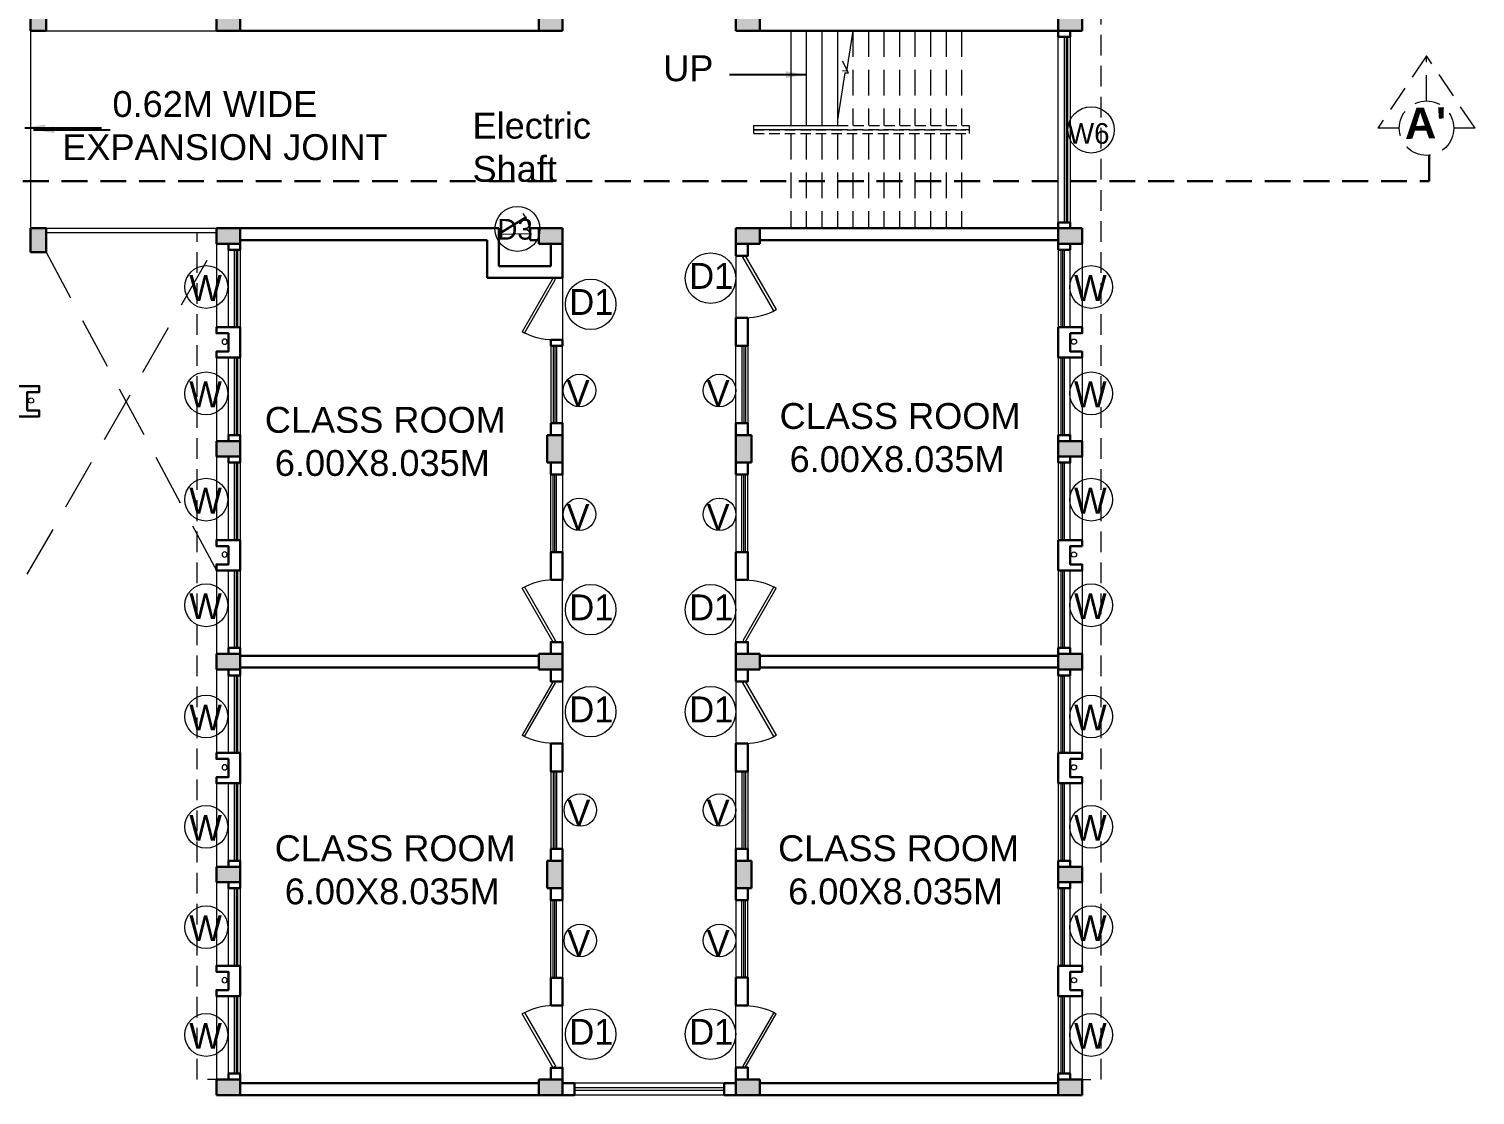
# Model space of a CAD drawing. Header units: millimetres. Extents: x 3614 to 12428, y -844 to 6844.
# Drawn here: x 5646.26 to 5674.2, y -704.4 to -683.78 of the extents above; entities that cross this region are included whole.
import ezdxf

# ---------------------------------------------------------------- set-up
doc = ezdxf.new("R2010")
doc.units = ezdxf.units.MM
doc.header["$LTSCALE"] = 40
doc.header["$MEASUREMENT"] = 0
doc.linetypes.add('DASHED', pattern=[0.75, 0.5, -0.25])
doc.linetypes.add('DASHED2', pattern=[0.375, 0.25, -0.125])
doc.layers.get('0').update_dxf_attribs({"linetype": 'CONTINUOUS', "lineweight": 20})
for name, color, linetype, lineweight in [('CLL LEV.', 15, 'CONTINUOUS', 18), ('Column', 252, 'CONTINUOUS', 30), ('Column Hatch', 253, 'CONTINUOUS', 13), ('Door', 54, 'CONTINUOUS', 18), ('EXPANSION JOINT', 248, 'CONTINUOUS', 20), ('Fixture', 44, 'CONTINUOUS', 15), ('Hidden', 30, 'DASHED', 18), ('Railing', 23, 'CONTINUOUS', 18), ('Section', 72, 'DASHED2', 30), ('Stair', 1, 'CONTINUOUS', 15), ('TEXT', 7, 'CONTINUOUS', 20), ('title', 7, 'CONTINUOUS', 35), ('Ventilator', 6, 'DASHED', 18), ('Wall', 7, 'CONTINUOUS', 30), ('Window', 150, 'CONTINUOUS', 15), ('Window-Wall', 7, 'CONTINUOUS', 18)]:
    doc.layers.add(name, color=color, linetype=linetype, lineweight=lineweight)
doc.styles.add('DIM', font='arial.ttf')
doc.styles.add('L120', font='simplex.shx', dxfattribs={"height": 1})
doc.styles.get("Standard").update_dxf_attribs({"font": 'txt.shx', "height": 0.03937})
doc.styles.add('STYLE9', font='GOTHIC.TTF')
doc.styles.add('Tabrej', font='GOTHIC.TTF')
doc.dimstyles.get("Standard").update_dxf_attribs({"dimtxt": 0.18, "dimasz": 0.18, "dimexe": 0.18, "dimexo": 0.0625, "dimgap": 0.09, "dimtad": 0, "dimtih": 1, "dimtoh": 1, "dimdec": 4, "dimzin": 0, "dimdsep": 46, "dimtxsty": 'Standard', "dimcen": 0.09, "dimadec": 0, "dimazin": 0, "dimtfac": 1, "dimtdec": 4, "dimtofl": 0, "dimtmove": 0, "dimatfit": 3, "dimfxl": 0, "dimtolj": 1, "dimtzin": 0, "dimarcsym": 0})

# ---------------------------------------------------------------- blocks, each defined once
blk = doc.blocks.new('COLUMN 546')
at = {"layer": 'Column Hatch'}
h = blk.add_hatch(color=0, dxfattribs=at)
h.dxf.hatch_style = 1
h.paths.add_polyline_path([(0, 0), (0.3, 0), (0.3, 0.46), (0, 0.46)])
at = {"layer": 'Column'}
for p, q in [((0.3, 0.46), (0, 0.46)), ((0, 0.46), (0, 0)), ((0.3, 0), (0.3, 0.46)), ((0, 0), (0.3, 0))]:
    blk.add_line(p, q, dxfattribs=at)
blk = doc.blocks.new('SHAFT2')
at = {"layer": 'Fixture'}
blk.add_circle((0.302, 0.307), 0.05, dxfattribs=at)
at = {"layer": 'Wall'}
blk.add_lwpolyline([(0, 0.585), (0.46, 0.585), (0.46, 0.47), (0.23, 0.47), (0.23, 0.115), (0.46, 0.115), (0.46, 0), (0, 0), (0, 0.585)], dxfattribs=at)
blk = doc.blocks.new('COLM 530')
at = {"layer": 'Column Hatch'}
h = blk.add_hatch(color=0, dxfattribs=at)
h.dxf.hatch_style = 1
h.paths.add_polyline_path([(5443.518, -633.795), (5443.218, -633.795), (5443.218, -634.325), (5443.518, -634.325)])
at = {"layer": 'Column'}
for p, q in [((5443.518, -633.795), (5443.218, -633.795)), ((5443.218, -633.795), (5443.218, -634.325)), ((5443.518, -634.325), (5443.518, -633.795)), ((5443.218, -634.325), (5443.518, -634.325))]:
    blk.add_line(p, q, dxfattribs=at)
blk = doc.blocks.new('VENT 2')
at = {"layer": 'Ventilator', "linetype": 'Continuous', "ltscale": 0.02}
for p, q in [((0, 0.182), (1.5, 0.182)), ((0, 0.152), (1.5, 0.152))]:
    blk.add_line(p, q, dxfattribs=at)
at = {"layer": 'Window-Wall'}
for p, q in [((0, 0.23), (1.5, 0.23)), ((0, 0), (0, 0.23)), ((0, 0.115), (1.5, 0.115)), ((1.5, 0), (0, 0)), ((1.5, 0.23), (1.5, 0))]:
    blk.add_line(p, q, dxfattribs=at)
blk = doc.blocks.new('*U18')
for p, q in [((0, 0), (0, -6)), ((40, 0), (40, -6))]:
    blk.add_line(p, q)
blk.add_lwpolyline([(0, 0), (34.64, 20), (35.52, 18.48), (0.87, -1.52)], close=True)
blk.add_arc((0, 0), 40, 0, 30)
blk = doc.blocks.new('DOOR1')
at = {"layer": 'Door'}
blk.add_line((0, 0), (1.2, 0), dxfattribs=at)
at = {"layer": 'Door', "xscale": 0.0300000000000013, "yscale": 0.0300000000000013, "zscale": 0.0300000000000013}
blk.add_blockref('*U18', (0, 0.18), dxfattribs=at)
blk = doc.blocks.new('class 1')
at = {"layer": 'Wall'}
for points in [[(0.23, -0.035), (0, -0.035), (0, -0.265), (0.23, -0.265), (0.23, -0.035)], [(0.23, -1.465), (0, -1.465), (0, -2.005), (0.23, -2.005), (0.23, -1.465)], [(0.23, -3.505), (0, -3.505), (0, -3.735), (0.23, -3.735), (0.23, -3.505)]]:
    blk.add_lwpolyline(points, dxfattribs=at)
at = {"layer": 'Wall', "rotation": 270}
for name, p in [('DOOR1', (0, -0.265)), ('VENT 2', (0, -2.005))]:
    blk.add_blockref(name, p, dxfattribs=at)
blk = doc.blocks.new('WINDOW 1')
at = {"layer": 'CLL LEV.'}
for p, q in [((-0.115, -0.23), (-0.115, -0.46)), ((1.615, -0.23), (1.615, -0.46)), ((-0.115, -0.46), (1.615, -0.46))]:
    blk.add_line(p, q, dxfattribs=at)
at = {"layer": 'Window'}
for p, q in [((0, -0.051), (1.5, -0.051)), ((0, -0.081), (1.5, -0.081))]:
    blk.add_line(p, q, dxfattribs=at)
at = {"layer": 'Window-Wall'}
for p, q in [((0, 0), (1.5, 0)), ((0, -0.23), (0, 0)), ((1.5, 0), (1.5, -0.23)), ((0, -0.115), (1.5, -0.115)), ((1.5, -0.23), (0, -0.23))]:
    blk.add_line(p, q, dxfattribs=at)
blk = doc.blocks.new('Door - Left Hung 36 in.')
at = {"layer": 'Door'}
blk.add_line((0.8, -1.3), (35.9, -1.3), dxfattribs=at)
blk.add_lwpolyline([(0.8, -1.3), (0, 0), (31.2, 18), (31.9, 16.7)], close=True, dxfattribs=at)
blk.add_arc((0, 0), 36, 0, 37.3101, dxfattribs=at)
blk = doc.blocks.new('projdc')
at = {"layer": 'Hidden', "ltscale": 0.02}
for p, q in [((5598.332, -339.039), (5598.332, -310.234)), ((5580.862, -339.039), (5580.862, -322.659)), ((5580.862, -322.659), (5581.232, -322.659)), ((5581.462, -339.039), (5580.862, -339.039)), ((5597.732, -339.039), (5598.332, -339.039))]:
    blk.add_line(p, q, dxfattribs=at)
blk = doc.blocks.new('DDDD')
at = {"layer": 'TEXT', "color": 3, "ltscale": 0.2}
blk.add_circle((2085.909, -1030.934), 0.488, dxfattribs=at)
at = {"layer": 'TEXT', "color": 3, "style": 'STYLE9'}
blk.add_text('D1', height=0.5, dxfattribs=at).set_placement((2085.496, -1031.139))
blk = doc.blocks.new('shaft dooerr')
at = {"layer": 'TEXT', "color": 3, "ltscale": 0.2}
blk.add_circle((5444.341, -671.654), 0.435, dxfattribs=at)
at = {"layer": 'TEXT', "color": 3, "style": 'STYLE9'}
blk.add_text('D3', height=0.4, dxfattribs=at).set_placement((5443.954, -671.86))
blk = doc.blocks.new('W')
at = {"layer": 'TEXT', "color": 3}
blk.add_circle((2080.863, -1087.688), 0.414, dxfattribs=at)
at = {"layer": 'TEXT', "color": 3, "style": 'STYLE9'}
blk.add_text('W', height=0.5, dxfattribs=at).set_placement((2080.534, -1087.956))
blk = doc.blocks.new('VVV')
at = {"layer": 'TEXT', "color": 3, "ltscale": 0.2}
blk.add_circle((2082.528, -1073.943), 0.314, dxfattribs=at)
at = {"layer": 'TEXT', "color": 3, "style": 'STYLE9'}
blk.add_text('V', height=0.5, dxfattribs=at).set_placement((2082.277, -1074.243))
blk = doc.blocks.new('GFGRG')
at = {"layer": 'TEXT', "color": 3}
blk.add_circle((5531.941, -685.736), 0.448, dxfattribs=at)
at = {"layer": 'TEXT', "color": 3, "style": 'STYLE9'}
blk.add_text('W6', height=0.4, dxfattribs=at).set_placement((5531.494, -686.004))
blk = doc.blocks.new('BDHVBFH')
at = {"layer": 'Section', "color": 7, "linetype": 'ByBlock', "lineweight": 20, "ltscale": 0.05}
for p, q in [((5432.399, -574.787), (5431.461, -576.186)), ((5432.399, -575.66), (5432.399, -574.787)), ((5433.338, -576.186), (5432.399, -574.787)), ((5431.873, -576.186), (5431.461, -576.186)), ((5433.338, -576.186), (5432.925, -576.186))]:
    blk.add_line(p, q, dxfattribs=at)
blk.add_circle((5432.399, -576.186), 0.526, dxfattribs=at)
blk = doc.blocks.new('SEC AA')
at = {"layer": 'Section', "ltscale": 0.05}
for p, q in [((5509.295, -321.664), (5509.295, -321.164)), ((5428.116, -321.664), (5509.295, -321.664))]:
    blk.add_line(p, q, dxfattribs=at)
at = {"layer": 'Section'}
blk.add_blockref('BDHVBFH', (76.844, 255.545), dxfattribs=at)
at = {"layer": 'Section', "insert": (5508.818, -320.249), "char_height": 0.6, "attachment_point": 1, "rotation": 1.0017, "style": 'Tabrej'}
blk.add_mtext_dynamic_manual_height_columns("{\\fArial|b1|i0|c0|p34;A'}", width=20.54056, gutter_width=5, heights=[0], dxfattribs=at)

msp = doc.modelspace()

# ---------------------------------------------------------------- linework, layer by layer
at = {"layer": 'EXPANSION JOINT', "linetype": 'ByBlock', "ltscale": 0.05}
msp.add_line((5646.2878, -683.8225), (5646.2878, -687.6375), dxfattribs=at)
at = {"layer": 'Railing', "linetype": 'ByBlock', "ltscale": 0.05}
for p, q in [((5646.5878, -683.8225), (5649.8808, -683.8225)), ((5660.2658, -685.6525), (5661.8923, -685.6525)), ((5660.2658, -685.7275), (5660.2658, -685.6525)), ((5660.2658, -685.7275), (5661.8803, -685.7275)), ((5646.5878, -687.6375), (5649.8808, -687.6375)), ((5646.5878, -687.7175), (5649.8808, -687.7175))]:
    msp.add_line(p, q, dxfattribs=at)
at = {"layer": 'Railing', "linetype": 'DASHED2', "ltscale": 0.02}
for p, q in [((5660.2658, -685.7325), (5664.4308, -685.7325)), ((5660.2658, -685.8075), (5660.2658, -685.7325)), ((5660.2658, -685.8075), (5664.4308, -685.8075)), ((5661.8805, -685.7275), (5664.4308, -685.7275)), ((5661.8924, -685.6525), (5664.4308, -685.6525)), ((5664.4308, -685.6525), (5664.4308, -685.7275)), ((5664.4308, -685.7325), (5664.4308, -685.8075))]:
    msp.add_line(p, q, dxfattribs=at)
at = {"layer": 'Stair', "ltscale": 0.05}
for p, q in [((5660.9808, -683.8225), (5660.9808, -685.6525)), ((5661.2808, -683.8225), (5661.2808, -685.6525)), ((5661.5808, -683.8225), (5661.5808, -685.6525)), ((5661.8808, -683.8225), (5661.8808, -685.6525))]:
    msp.add_line(p, q, dxfattribs=at)
at = {"layer": 'Stair', "linetype": 'DASHED2', "ltscale": 0.05}
for p, q in [((5662.1808, -683.8225), (5662.1808, -685.6525)), ((5662.4808, -683.8225), (5662.4808, -685.6525)), ((5662.7808, -683.8225), (5662.7808, -685.6525)), ((5663.0808, -683.8225), (5663.0808, -685.6525)), ((5663.3808, -683.8225), (5663.3808, -685.6525)), ((5663.6808, -683.8225), (5663.6808, -685.6525)), ((5663.9808, -683.8225), (5663.9808, -685.6525)), ((5664.2808, -683.8225), (5664.2808, -685.6525)), ((5660.9808, -685.8075), (5660.9808, -687.6375)), ((5661.2808, -685.8075), (5661.2808, -687.6375)), ((5661.5808, -685.8075), (5661.5808, -687.6375)), ((5661.8808, -685.8075), (5661.8808, -687.6375)), ((5662.1808, -685.8075), (5662.1808, -687.6375)), ((5662.4808, -685.8075), (5662.4808, -687.6375)), ((5662.7808, -685.8075), (5662.7808, -687.6375)), ((5663.0808, -685.8075), (5663.0808, -687.6375)), ((5663.3808, -685.8075), (5663.3808, -687.6375)), ((5663.6808, -685.8075), (5663.6808, -687.6375)), ((5663.9808, -685.8075), (5663.9808, -687.6375)), ((5664.2808, -685.8075), (5664.2808, -687.6375))]:
    msp.add_line(p, q, dxfattribs=at)
at = {"layer": 'TEXT', "ltscale": 0.05}
for p, q in [((5662.1808, -683.8225), (5662.0585, -684.5989)), ((5662.095, -684.6341), (5661.9784, -684.4093)), ((5662.0247, -684.6297), (5661.8808, -685.5435)), ((5662.0585, -684.5989), (5661.9784, -684.5933)), ((5662.0247, -684.6297), (5662.095, -684.6341))]:
    msp.add_line(p, q, dxfattribs=at)
at = {"layer": 'title', "ltscale": 0.05}
msp.add_line((5662.0639, -684.5649), (5662.0639, -684.5649), dxfattribs=at)
at = {"layer": 'Wall'}
for p, q in [((5656.1108, -683.8225), (5650.3408, -683.8225)), ((5660.3808, -683.8225), (5666.1508, -683.8225)), ((5655.0647, -687.6375), (5650.3408, -687.6375)), ((5654.9958, -687.6375), (5655.3408, -687.6375)), ((5655.3408, -688.3675), (5655.3408, -687.6375)), ((5655.9408, -687.6375), (5655.9407, -687.8674)), ((5655.9408, -687.6375), (5656.1108, -687.6375)), ((5660.3808, -687.6375), (5666.1508, -687.6375)), ((5655.1108, -687.8675), (5650.3408, -687.8675)), ((5655.1108, -688.5975), (5655.1108, -687.8675)), ((5655.9407, -687.8674), (5656.1108, -687.8675)), ((5656.3408, -687.9375), (5656.3408, -688.3675)), ((5656.5708, -688.5975), (5656.5708, -687.9375)), ((5660.3808, -687.8675), (5666.1508, -687.8675)), ((5655.1108, -688.5975), (5656.3408, -688.5975)), ((5655.3408, -688.3675), (5656.3408, -688.3675)), ((5656.3408, -688.5975), (5656.5708, -688.5975)), ((5656.1108, -695.9025), (5650.3408, -695.9025)), ((5660.3808, -695.9025), (5666.1508, -695.9025)), ((5656.1108, -696.1325), (5650.3408, -696.1325)), ((5660.3808, -696.1325), (5666.1508, -696.1325)), ((5656.1108, -704.1675), (5650.3408, -704.1675)), ((5660.3808, -704.1675), (5666.1508, -704.1675)), ((5656.1108, -704.3975), (5650.3408, -704.3975)), ((5660.3808, -704.3975), (5666.1508, -704.3975))]:
    msp.add_line(p, q, dxfattribs=at)
for points in [[(5666.3808, -683.9375), (5666.3808, -683.8225), (5666.1508, -683.8225), (5666.1508, -683.9375), (5666.3808, -683.9375)], [(5666.1508, -687.6375), (5666.1508, -687.5225), (5666.3808, -687.5225), (5666.3808, -687.6375), (5666.1508, -687.6375)], [(5650.1108, -687.9375), (5650.1108, -688.0525), (5650.3408, -688.0525), (5650.3408, -687.9375), (5650.1108, -687.9375)], [(5650.1108, -688.0525), (5650.1108, -687.9375), (5650.3408, -687.9375), (5650.3408, -688.0525), (5650.1108, -688.0525)], [(5666.3808, -687.9375), (5666.3808, -688.0525), (5666.1508, -688.0525), (5666.1508, -687.9375), (5666.3808, -687.9375)], [(5666.3808, -688.0525), (5666.3808, -687.9375), (5666.1508, -687.9375), (5666.1508, -688.0525), (5666.3808, -688.0525)], [(5656.3408, -689.7975), (5656.5708, -689.7975), (5656.5708, -689.9083), (5656.3408, -689.9083), (5656.3408, -689.7975)], [(5656.3408, -691.4083), (5656.5708, -691.4083), (5656.5708, -691.6383), (5656.3408, -691.6383), (5656.3408, -691.4083)], [(5650.1108, -691.7525), (5650.1108, -691.6375), (5650.3408, -691.6375), (5650.3408, -691.7525), (5650.1108, -691.7525)], [(5666.3808, -691.7525), (5666.3808, -691.6375), (5666.1508, -691.6375), (5666.1508, -691.7525), (5666.3808, -691.7525)], [(5650.1108, -692.0525), (5650.1108, -692.1675), (5650.3408, -692.1675), (5650.3408, -692.0525), (5650.1108, -692.0525)], [(5650.1108, -692.1675), (5650.1108, -692.0525), (5650.3408, -692.0525), (5650.3408, -692.1675), (5650.1108, -692.1675)], [(5666.3808, -692.0525), (5666.3808, -692.1675), (5666.1508, -692.1675), (5666.1508, -692.0525), (5666.3808, -692.0525)], [(5666.3808, -692.1675), (5666.3808, -692.0525), (5666.1508, -692.0525), (5666.1508, -692.1675), (5666.3808, -692.1675)], [(5650.1108, -695.8675), (5650.1108, -695.7525), (5650.3408, -695.7525), (5650.3408, -695.8675), (5650.1108, -695.8675)], [(5666.3808, -695.8675), (5666.3808, -695.7525), (5666.1508, -695.7525), (5666.1508, -695.8675), (5666.3808, -695.8675)], [(5650.1108, -696.1675), (5650.1108, -696.2825), (5650.3408, -696.2825), (5650.3408, -696.1675), (5650.1108, -696.1675)], [(5650.1108, -696.2825), (5650.1108, -696.1675), (5650.3408, -696.1675), (5650.3408, -696.2825), (5650.1108, -696.2825)], [(5666.3808, -696.1675), (5666.3808, -696.2825), (5666.1508, -696.2825), (5666.1508, -696.1675), (5666.3808, -696.1675)], [(5666.3808, -696.2825), (5666.3808, -696.1675), (5666.1508, -696.1675), (5666.1508, -696.2825), (5666.3808, -696.2825)], [(5650.1108, -699.9825), (5650.1108, -699.8675), (5650.3408, -699.8675), (5650.3408, -699.9825), (5650.1108, -699.9825)], [(5666.3808, -699.9825), (5666.3808, -699.8675), (5666.1508, -699.8675), (5666.1508, -699.9825), (5666.3808, -699.9825)], [(5650.1108, -700.2825), (5650.1108, -700.3975), (5650.3408, -700.3975), (5650.3408, -700.2825), (5650.1108, -700.2825)], [(5650.1108, -700.3975), (5650.1108, -700.2825), (5650.3408, -700.2825), (5650.3408, -700.3975), (5650.1108, -700.3975)], [(5666.3808, -700.2825), (5666.3808, -700.3975), (5666.1508, -700.3975), (5666.1508, -700.2825), (5666.3808, -700.2825)], [(5666.3808, -700.3975), (5666.3808, -700.2825), (5666.1508, -700.2825), (5666.1508, -700.3975), (5666.3808, -700.3975)], [(5650.1108, -704.0975), (5650.1108, -703.9825), (5650.3408, -703.9825), (5650.3408, -704.0975), (5650.1108, -704.0975)], [(5666.3808, -704.0975), (5666.3808, -703.9825), (5666.1508, -703.9825), (5666.1508, -704.0975), (5666.3808, -704.0975)], [(5656.5708, -704.3975), (5656.5708, -704.1675), (5656.8008, -704.1675), (5656.8008, -704.3975), (5656.5708, -704.3975)], [(5659.6908, -704.3975), (5659.6908, -704.1675), (5659.9208, -704.1675), (5659.9208, -704.3975), (5659.6908, -704.3975)]]:
    msp.add_lwpolyline(points, dxfattribs=at)
at = {"layer": 'Window'}
for p, q in [((5666.2998, -683.9375), (5666.2998, -687.5225)), ((5666.3298, -683.9375), (5666.3298, -687.5225))]:
    msp.add_line(p, q, dxfattribs=at)
at = {"layer": 'Window', "linetype": 'ByBlock', "ltscale": 0.05}
for p, q in [((5659.6908, -704.2575), (5656.8008, -704.2575)), ((5659.6908, -704.3075), (5656.8008, -704.3075))]:
    msp.add_line(p, q, dxfattribs=at)
at = {"layer": 'Window-Wall'}
for p, q in [((5666.3808, -683.9375), (5666.1508, -683.9375)), ((5666.1508, -687.5225), (5666.1508, -683.9375)), ((5666.2658, -683.9375), (5666.2658, -687.5225)), ((5666.3808, -683.9375), (5666.3808, -687.5225)), ((5666.3808, -687.5225), (5666.1508, -687.5225))]:
    msp.add_line(p, q, dxfattribs=at)
at = {"layer": 'Window-Wall', "linetype": 'DASHED', "ltscale": 0.05}
for p, q in [((5646.2258, -694.3275), (5649.8808, -687.9375)), ((5646.5878, -688.0975), (5649.8808, -694.2525))]:
    msp.add_line(p, q, dxfattribs=at)
at = {"layer": 'Window-Wall', "linetype": 'ByBlock', "ltscale": 0.05}
for p, q in [((5659.6908, -704.1675), (5656.8008, -704.1675)), ((5659.6908, -704.3975), (5656.8008, -704.3975))]:
    msp.add_line(p, q, dxfattribs=at)

# ---------------------------------------------------------------- block references
at = {"color": 7, "extrusion": (0, 0, -1), "zscale": -1}
msp.add_blockref('COLUMN 546', (-5646.5878, -683.8225), dxfattribs=at)
at = {"color": 7, "extrusion": (0, 0, -1), "xscale": -1, "zscale": -1, "rotation": 270}
for p in [(-5650.3408, -683.8225), (-5656.5708, -683.8225), (-5650.3408, -687.9375), (-5656.5708, -687.9375), (-5650.3408, -692.0525), (-5650.3408, -696.1675), (-5656.5708, -696.1675), (-5650.3408, -700.2825), (-5650.3408, -704.3975), (-5656.5708, -704.3975)]:
    msp.add_blockref('COLUMN 546', p, dxfattribs=at)
at = {"color": 7, "extrusion": (0, 0, -1), "zscale": -1}
for p, rotation in [((-5659.9208, -683.8225), 90.00000000000001), ((-5666.1508, -683.8225), 90.00000000000001), ((-5646.2878, -687.6375), 180), ((-5659.9208, -687.9375), 90.00000000000001), ((-5666.1508, -687.9375), 90.00000000000001), ((-5666.1508, -692.0525), 90.00000000000001), ((-5659.9208, -696.1675), 90.00000000000001), ((-5666.1508, -696.1675), 90.00000000000001), ((-5666.1508, -700.2825), 90.00000000000001), ((-5659.9208, -704.3975), 90.00000000000001), ((-5666.1508, -704.3975), 90.00000000000001)]:
    msp.add_blockref('COLUMN 546', p, dxfattribs=dict(at, rotation=rotation))
at = {"linetype": 'ByBlock'}
for p in [(5659.9208, -687.9025), (5659.9208, -696.1325)]:
    msp.add_blockref('class 1', p, dxfattribs=at)
at = {"linetype": 'ByBlock', "xscale": -1}
for name, p in [('SHAFT2', (5650.3408, -690.1375)), ('SHAFT2', (5650.3408, -694.2525)), ('class 1', (5656.5708, -696.1325)), ('SHAFT2', (5650.3408, -698.3675)), ('SHAFT2', (5650.3408, -702.4825))]:
    msp.add_blockref(name, p, dxfattribs=at)
at = {"linetype": 'ByBlock', "extrusion": (0, 0, -1), "xscale": -1, "zscale": -1}
for p in [(-5666.1508, -690.1375), (-5645.9958, -691.275), (-5666.1508, -694.2525), (-5666.1508, -698.3675), (-5666.1508, -702.4825)]:
    msp.add_blockref('SHAFT2', p, dxfattribs=at)
at = {"xscale": -1}
for p in [(11099.7886, -57.8434), (11103.4386, -57.8434), (11099.7886, -66.0726), (11103.4386, -66.0726)]:
    msp.add_blockref('COLM 530', p, dxfattribs=at)
at = {"linetype": 'ByBlock', "rotation": 180}
for p in [(5656.5708, -695.9025), (5656.5708, -704.1325)]:
    msp.add_blockref('class 1', p, dxfattribs=at)
at = {"linetype": 'ByBlock', "xscale": -1, "rotation": 180}
for p in [(5659.9208, -695.9025), (5659.9208, -704.1317)]:
    msp.add_blockref('class 1', p, dxfattribs=at)
at = {"layer": 'CLL LEV.', "extrusion": (0, 0, -1), "xscale": -1, "zscale": -1, "rotation": 90}
for p in [(-5650.3408, -688.0525), (-5650.3408, -690.1375), (-5650.3408, -692.1675), (-5650.3408, -694.2525), (-5650.3408, -696.2825), (-5650.3408, -698.3675), (-5650.3408, -700.3975), (-5650.3408, -702.4825)]:
    msp.add_blockref('WINDOW 1', p, dxfattribs=at)
at = {"layer": 'CLL LEV.', "xscale": -1, "rotation": 90}
for p in [(5666.1508, -688.0525), (5666.1508, -690.1375), (5666.1508, -692.1675), (5666.1508, -694.2525), (5666.1508, -696.2825), (5666.1508, -698.3675), (5666.1508, -700.3975), (5666.1508, -702.4825)]:
    msp.add_blockref('WINDOW 1', p, dxfattribs=at)
at = {"layer": 'Door', "extrusion": (0, 0, -1), "xscale": -0.0166737001802426, "yscale": 0.0166737001802426, "zscale": -0.0166737001802426, "rotation": 358.3280413571772}
msp.add_blockref('Door - Left Hung 36 in.', (-5655.3408, -687.7312), dxfattribs=at)
at = {"layer": 'Hidden'}
msp.add_blockref('projdc', (68.649, -365.0584), dxfattribs=at)
at = {"layer": 'Section'}
msp.add_blockref('SEC AA', (164.023, -365.0608), dxfattribs=at)
at = {"layer": 'TEXT'}
for name, p in [('GFGRG', (134.8432, 0)), ('shaft dooerr', (211.3569, -15.9964)), ('W', (3568.8212, 398.9155)), ('DDDD', (3573.5208, 342.3308)), ('W', (3585.9214, 398.9155)), ('DDDD', (3571.2031, 341.8266)), ('W', (3568.8212, 396.8588)), ('VVV', (3574.3692, 383.1691)), ('VVV', (3577.076, 383.1691)), ('W', (3585.9214, 396.8588)), ('W', (3568.8212, 394.8033)), ('W', (3585.9214, 394.8033)), ('VVV', (3574.3692, 380.7756)), ('VVV', (3577.076, 380.7756)), ('W', (3568.8212, 392.761)), ('DDDD', (3571.2031, 335.9214)), ('DDDD', (3573.5208, 335.9214)), ('W', (3585.9214, 392.761)), ('W', (3568.8212, 390.6091)), ('DDDD', (3571.2031, 333.9493)), ('DDDD', (3573.5208, 333.9493)), ('W', (3585.9214, 390.6091)), ('VVV', (3574.3837, 375.057)), ('VVV', (3577.076, 375.057)), ('W', (3568.8212, 388.4764)), ('W', (3585.9214, 388.4764)), ('W', (3568.8212, 386.5364)), ('W', (3585.9214, 386.5364)), ('VVV', (3574.3837, 372.5359)), ('VVV', (3577.076, 372.5359)), ('W', (3568.8212, 384.4532)), ('DDDD', (3571.2031, 327.7146)), ('DDDD', (3573.5208, 327.7146)), ('W', (3585.9214, 384.4532))]:
    msp.add_blockref(name, p, dxfattribs=at)
at = {"layer": 'Wall', "xscale": -1, "rotation": 90}
for name, p in [('DOOR1', (5656.5708, -688.5975)), ('VENT 2', (5656.5708, -689.9083))]:
    msp.add_blockref(name, p, dxfattribs=at)

# ---------------------------------------------------------------- texts
at = {"layer": 'TEXT', "char_height": 0.5, "attachment_point": 1, "style": 'DIM'}
for s, width, insert in [('{\\fArial|b0|i0|c0|p34;UP}', 1.50962, (5658.5153, -684.2934)), ('{\\fArial|b0|i0|c0|p34;     0.62M WIDE \\PEXPANSION JOINT}', 19.989683, (5646.9012, -684.9848)), ('{\\fArial|b0|i0|c0|p34;Electric \\PShaft}', 19.989683, (5654.8293, -685.4042)), ('{\\fArial|b0|i0|c0|p34;CLASS ROOM\\P 6.00X8.035M}', 19.989683, (5650.8154, -691.0916)), ('{\\fArial|b0|i0|c0|p34;CLASS ROOM\\P 6.00X8.035M}', 19.989683, (5660.7634, -691.0166)), ('{\\fArial|b0|i0|c0|p34;CLASS ROOM\\P 6.00X8.035M}', 19.989683, (5651.007, -699.3749)), ('{\\fArial|b0|i0|c0|p34;CLASS ROOM\\P 6.00X8.035M}', 19.989683, (5660.7353, -699.3749))]:
    msp.add_mtext_dynamic_manual_height_columns(s, width=width, gutter_width=5, heights=[0], dxfattribs=dict(at, insert=insert))

# ---------------------------------------------------------------- leaders
at = {"layer": 'TEXT'}
for points in [[(5661.2835, -684.6675), (5659.7991, -684.6675)], [(5646.1746, -685.6941), (5647.6589, -685.6941)], [(5646.3452, -685.7335), (5647.8296, -685.7335)]]:
    msp.add_leader(points, dimstyle='Standard', override={"dimscale": 40, "dimasz": 0.01, "dimgap": 0.09, "dimtad": 0, "dimpost": "'", "dimtxsty": 'L120', "dimarcsym": 1}, dxfattribs=at)

doc.saveas('drawing.dxf')
